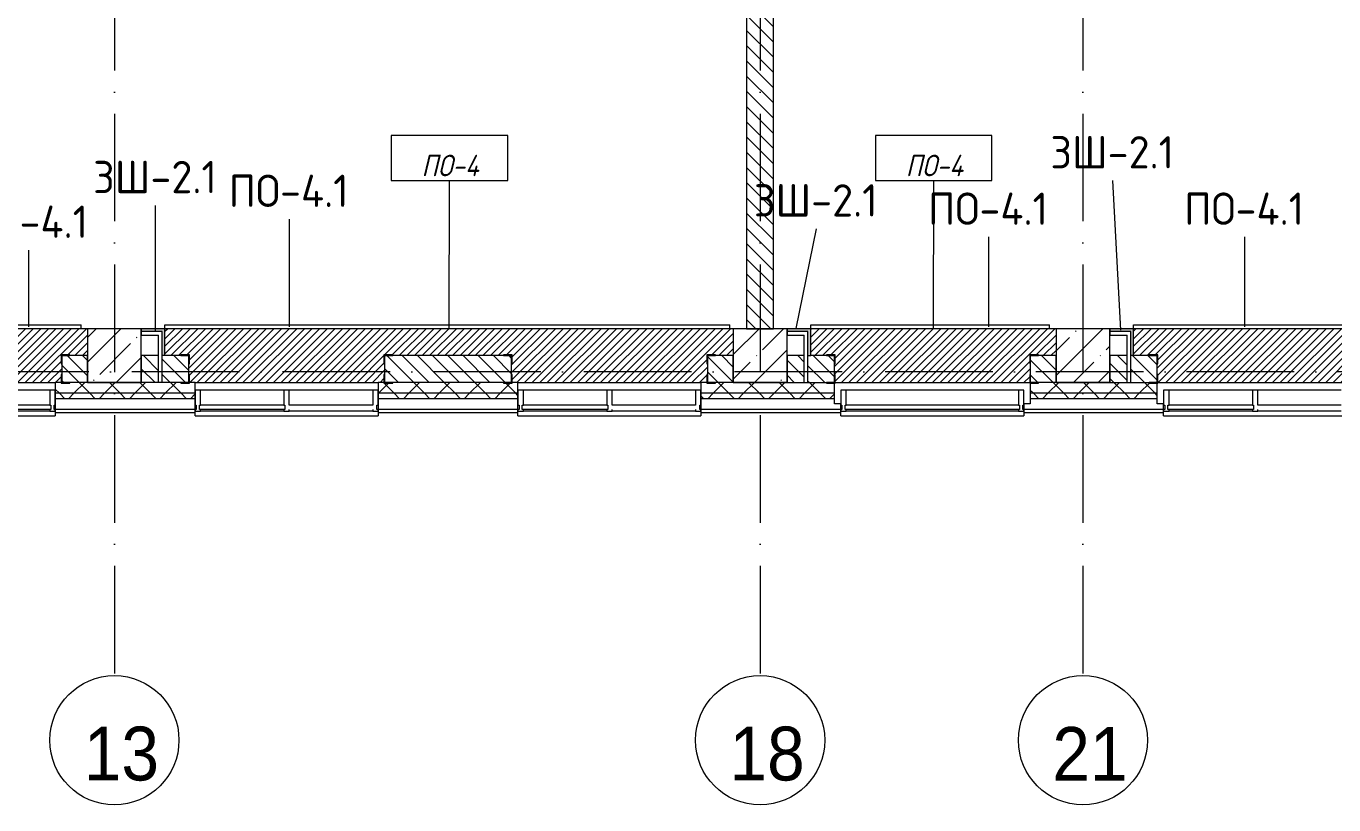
# Model space of a CAD drawing. Header units: millimetres. Extents: x -6467 to 106027, y -7090 to 195095.
# Drawn here: x 20130 to 32282, y 51258 to 58492 of the extents above; entities that cross this region are included whole.
import ezdxf

# ---------------------------------------------------------------- set-up
doc = ezdxf.new("R2010")
doc.units = ezdxf.units.MM
doc.linetypes.add('50_200_ШТРИХ_1Т_ш5_п1_п1_', pattern=[1400, 1000, -200, 0, -200])
for name, color, linetype, lineweight in [('A-FLOR', 7, 'Continuous', 9), ('A-FLOR-IDEN', 7, 'Continuous', 9), ('A-GLAZ', 7, 'Continuous', 5), ('A-GLAZ-CWMG', 7, 'Continuous', 9), ('A-GLAZ-CWMG-1', 7, 'Continuous', 20), ('A-WALL', 7, 'Continuous', 5), ('A-WALL-FNSH-1', 7, 'Continuous', 5), ('A-WALL-IDEN', 7, 'Continuous', 9), ('I-WALL', 7, 'Continuous', 5), ('S-COLS-1', 7, 'Continuous', 5)]:
    doc.layers.add(name, color=color, linetype=linetype, lineweight=lineweight)
for name, color, linetype, lineweight, true_color in [('A-FLOR-PATT-1', 7, 'Continuous', 5, 0xd61c12), ('A-GENM-1', 7, 'Continuous', 9, 0xaaaaaa), ('A-GENM-2', 7, 'Continuous', 20, 0xaaaaaa), ('A-WALL-1', 7, 'Continuous', 5, 0x77b143), ('Оси-1', 7, 'Continuous', 20, 0xaaaaaa), ('Оси-2', 7, 'Continuous', 9, 0xaaaaaa), ('Оси-3', 7, '50_200_ШТРИХ_1Т_ш5_п1_п1_', 9, 0xaaaaaa)]:
    doc.layers.add(name, color=color, linetype=linetype, lineweight=lineweight, true_color=true_color)
doc.styles.add('Arial', font='arial.ttf', dxfattribs={"width": 0.9, "height": 500})
doc.styles.add('GOST Common', font='', dxfattribs={"height": 300})
doc.styles.add('GOST Common_I', font='', dxfattribs={"width": 0.9, "height": 200})
doc.styles.get('GOST Common').set_extended_font_data('GOST Common')
doc.styles.get('GOST Common_I').set_extended_font_data('GOST Common', italic=True)
pattern_1 = [(135, (0, 0), (-70.71068, -70.71068), [])]
pattern_2 = [(45, (0, 0), (-228.0985, 228.0985), []), (45, (228.1, 0), (-228.0985, 228.0985), [403.225, -80.645, 6.706, -73.939])]
pattern_3 = [(45, (0, 0), (-141.42136, 141.42136), []), (135, (0, 0), (-141.42136, -141.42136), [])]

# ---------------------------------------------------------------- blocks, each defined once
blk = doc.blocks.new('Прямоугольный импост - Импост структурный с накладкой - 180мм-V231-АИ_План этажа Радиаторы_2')
at = {"layer": 'A-GLAZ-CWMG'}
for p, q in [((49825, 55111), (49050, 55111)), ((49825, 54931), (49050, 54931)), ((49825, 54914), (49050, 54914))]:
    blk.add_line(p, q, dxfattribs=at)
blk = doc.blocks.new('Прямоугольный импост - Импост структурный с накладкой - 180мм-22437098-АИ_План этажа Радиаторы_2')
at = {"layer": 'A-GLAZ-CWMG-1'}
for p, q in [((-50, 0), (-50, 17)), ((-50, 17), (0, 17)), ((-40, 0), (-50, 0)), ((-40, -40), (-40, 0)), ((0, 0), (-10, 0)), ((-10, 0), (-10, -40)), ((0, 17), (0, 0)), ((-50, -180), (-50, -40)), ((-50, -40), (-40, -40)), ((-10, -40), (0, -40)), ((0, -40), (0, -180)), ((0, -180), (-50, -180))]:
    blk.add_line(p, q, dxfattribs=at)
blk = doc.blocks.new('Прямоугольный импост - Импост структурный с накладкой - 180мм-22437099-АИ_План этажа Радиаторы_2')
at = {"layer": 'A-GLAZ-CWMG-1'}
for p, q in [((0, 17), (-50, 17)), ((-50, 17), (-50, 0)), ((-50, 0), (-40, 0)), ((-40, 0), (-40, -40)), ((-10, -40), (-10, 0)), ((-10, 0), (0, 0)), ((0, 0), (0, 17)), ((-40, -40), (-50, -40)), ((-50, -40), (-50, -180)), ((0, -40), (-10, -40)), ((0, -180), (0, -40)), ((-50, -180), (0, -180))]:
    blk.add_line(p, q, dxfattribs=at)
blk = doc.blocks.new('Прямоугольный импост - Импост структурный с накладкой - 180мм-22437089-АИ_План этажа Радиаторы_2')
at = {"layer": 'A-GLAZ-CWMG'}
for p, q in [((47650, 55111), (46050, 55111)), ((47650, 54931), (46050, 54931)), ((47650, 54914), (46050, 54914))]:
    blk.add_line(p, q, dxfattribs=at)
blk = doc.blocks.new('Прямоугольный импост - Импост структурный с накладкой - 180мм-22437111-АИ_План этажа Радиаторы_2')
at = {"layer": 'A-GLAZ-CWMG-1'}
for p, q in [((-50, 0), (-50, 17)), ((-50, 17), (0, 17)), ((0, 0), (-10, 0)), ((-10, 0), (-10, -40)), ((0, 17), (0, 0)), ((-50, -180), (-50, -40)), ((-10, -40), (0, -40)), ((0, -40), (0, -180)), ((0, -180), (-50, -180))]:
    blk.add_line(p, q, dxfattribs=at)
blk = doc.blocks.new('Прямоугольный импост - Импост структурный с накладкой - 180мм-V232-АИ_План этажа Радиаторы_2')
at = {"layer": 'A-GLAZ-CWMG'}
for p, q in [((6637, 55111), (5862, 55111)), ((6637, 54914), (5862, 54914))]:
    blk.add_line(p, q, dxfattribs=at)
blk = doc.blocks.new('Прямоугольный импост - Импост структурный с накладкой - 180мм-V237-АИ_План этажа Радиаторы_2')
at = {"layer": 'A-GLAZ-CWMG-1'}
for p, q in [((-25, 0), (-25, 17)), ((-25, 17), (25, 17)), ((-15, 0), (-25, 0)), ((-15, -40), (-15, 0)), ((25, 17), (25, 0)), ((-25, -180), (-25, -40)), ((-25, -40), (-15, -40)), ((25, -40), (25, -180)), ((25, -180), (-25, -180))]:
    blk.add_line(p, q, dxfattribs=at)
blk = doc.blocks.new('Прямоугольный импост - Импост структурный с накладкой - 180мм-22437157-АИ_План этажа Радиаторы_2')
at = {"layer": 'A-GLAZ-CWMG-1'}
for p, q in [((0, 17), (-50, 17)), ((-50, 17), (-50, 0)), ((-50, 0), (-40, 0)), ((-40, 0), (-40, -40)), ((-10, -40), (-10, 0)), ((-10, 0), (0, 0)), ((0, 0), (0, 17)), ((-40, -40), (-50, -40)), ((-50, -40), (-50, -180)), ((0, -40), (-10, -40)), ((0, -180), (0, -40)), ((-50, -180), (0, -180))]:
    blk.add_line(p, q, dxfattribs=at)
blk = doc.blocks.new('Фахверк _газобетон торцы_307 - Фахверк _газобетон торцы_-25574343-АИ_План этажа Радиаторы_2')
at = {"layer": 'A-GENM-2'}
for p, q in [((89406, 11135), (89325, 11135)), ((89325, 11135), (89325, 11129)), ((89325, 11129), (89400, 11129)), ((89400, 11129), (89400, 11054)), ((89406, 11054), (89406, 11135)), ((89400, 11054), (89406, 11054)), ((89400, 10954), (89400, 10879)), ((89406, 10954), (89400, 10954)), ((89406, 10873), (89406, 10954)), ((89400, 10879), (89325, 10879)), ((89325, 10879), (89325, 10873)), ((89325, 10873), (89406, 10873))]:
    blk.add_line(p, q, dxfattribs=at)
blk = doc.blocks.new('Фахверк _газобетон торцы_314 - Фахверк _газобетон торцы_-25574383-АИ_План этажа Радиаторы_2')
at = {"layer": 'A-GENM-2'}
for p, q in [((89406, 11135), (89325, 11135)), ((89325, 11135), (89325, 11129)), ((89325, 11129), (89400, 11129)), ((89400, 11129), (89400, 11054)), ((89406, 11054), (89406, 11135)), ((89400, 11054), (89406, 11054)), ((89400, 10954), (89400, 10879)), ((89406, 10954), (89400, 10954)), ((89406, 10873), (89406, 10954)), ((89400, 10879), (89325, 10879)), ((89325, 10879), (89325, 10873)), ((89325, 10873), (89406, 10873))]:
    blk.add_line(p, q, dxfattribs=at)
blk = doc.blocks.new('Фахверк _газобетон торцы_315 - Фахверк _газобетон торцы_-25574403-АИ_План этажа Радиаторы_2')
at = {"layer": 'A-GENM-2'}
for p, q in [((89406, 156989), (89325, 156989)), ((89325, 156989), (89325, 156983)), ((89325, 156983), (89400, 156983)), ((89400, 156983), (89400, 156908)), ((89400, 156908), (89406, 156908)), ((89406, 156908), (89406, 156989)), ((89406, 156808), (89400, 156808)), ((89400, 156808), (89400, 156733)), ((89406, 156727), (89406, 156808)), ((89400, 156733), (89325, 156733)), ((89325, 156733), (89325, 156727)), ((89325, 156727), (89406, 156727))]:
    blk.add_line(p, q, dxfattribs=at)
blk = doc.blocks.new('Фахверк _газобетон торцы_316 - Фахверк _газобетон торцы_-25574423-АИ_План этажа Радиаторы_2')
at = {"layer": 'A-GENM-2'}
for p, q in [((89406, 11135), (89325, 11135)), ((89325, 11135), (89325, 11129)), ((89325, 11129), (89400, 11129)), ((89400, 11129), (89400, 11054)), ((89406, 11054), (89406, 11135)), ((89400, 11054), (89406, 11054)), ((89400, 10954), (89400, 10879)), ((89406, 10954), (89400, 10954)), ((89406, 10873), (89406, 10954)), ((89400, 10879), (89325, 10879)), ((89325, 10879), (89325, 10873)), ((89325, 10873), (89406, 10873))]:
    blk.add_line(p, q, dxfattribs=at)
blk = doc.blocks.new('Фахверк _газобетон торцы_317 - Фахверк _газобетон торцы_-25574443-АИ_План этажа Радиаторы_2')
at = {"layer": 'A-GENM-2'}
for p, q in [((89406, 156989), (89325, 156989)), ((89325, 156989), (89325, 156983)), ((89325, 156983), (89400, 156983)), ((89400, 156983), (89400, 156908)), ((89400, 156908), (89406, 156908)), ((89406, 156908), (89406, 156989)), ((89406, 156808), (89400, 156808)), ((89400, 156808), (89400, 156733)), ((89406, 156727), (89406, 156808)), ((89400, 156733), (89325, 156733)), ((89325, 156733), (89325, 156727)), ((89325, 156727), (89406, 156727))]:
    blk.add_line(p, q, dxfattribs=at)
blk = doc.blocks.new('Фахверк _газобетон торцы_319 - Фахверк _газобетон торцы_-25574463-АИ_План этажа Радиаторы_2')
at = {"layer": 'A-GENM-2'}
for p, q in [((89406, 11135), (89325, 11135)), ((89325, 11135), (89325, 11129)), ((89325, 11129), (89400, 11129)), ((89400, 11129), (89400, 11054)), ((89406, 11054), (89406, 11135)), ((89400, 11054), (89406, 11054)), ((89400, 10954), (89400, 10879)), ((89406, 10954), (89400, 10954)), ((89406, 10873), (89406, 10954)), ((89400, 10879), (89325, 10879)), ((89325, 10879), (89325, 10873)), ((89325, 10873), (89406, 10873))]:
    blk.add_line(p, q, dxfattribs=at)
blk = doc.blocks.new('Фахверк _газобетон торцы_338 - Фахверк _газобетон торцы_-25574483-АИ_План этажа Радиаторы_2')
at = {"layer": 'A-GENM-1'}
for p, q in [((89325, 156983), (89399, 156983)), ((89399, 156733), (89325, 156733))]:
    blk.add_line(p, q, dxfattribs=at)
at = {"layer": 'A-GENM-2'}
for p, q in [((89406, 156989), (89325, 156989)), ((89325, 156989), (89325, 156983)), ((89399, 156983), (89400, 156983)), ((89400, 156983), (89400, 156908)), ((89400, 156908), (89406, 156908)), ((89406, 156908), (89406, 156989)), ((89406, 156808), (89400, 156808)), ((89400, 156808), (89400, 156733)), ((89406, 156727), (89406, 156808)), ((89325, 156733), (89325, 156727)), ((89325, 156727), (89406, 156727)), ((89400, 156733), (89399, 156733))]:
    blk.add_line(p, q, dxfattribs=at)
blk = doc.blocks.new('Фахверк _газобетон торцы_340 - Фахверк _газобетон торцы_-25574523-АИ_План этажа Радиаторы_2')
at = {"layer": 'A-GENM-2'}
for p, q in [((89406, 156989), (89325, 156989)), ((89325, 156989), (89325, 156983)), ((89325, 156983), (89400, 156983)), ((89400, 156983), (89400, 156908)), ((89400, 156908), (89406, 156908)), ((89406, 156908), (89406, 156989)), ((89406, 156808), (89400, 156808)), ((89400, 156808), (89400, 156733)), ((89406, 156727), (89406, 156808)), ((89400, 156733), (89325, 156733)), ((89325, 156733), (89325, 156727)), ((89325, 156727), (89406, 156727))]:
    blk.add_line(p, q, dxfattribs=at)
blk = doc.blocks.new('Отлив_СКБ - Отлив витража-V397-АИ_План этажа Радиаторы_2')
at = {"layer": 'A-GLAZ'}
for p, q in [((0, 69), (0, 100)), ((1700, 100), (0, 100)), ((50, 2), (1650, 2)), ((1700, 100), (1700, 69)), ((1650, 0), (50, 0))]:
    blk.add_line(p, q, dxfattribs=at)
blk = doc.blocks.new('Отлив_СКБ - Отлив витража-V398-АИ_План этажа Радиаторы_2')
at = {"layer": 'A-GLAZ'}
for p, q in [((0, 69), (0, 100)), ((1700, 100), (0, 100)), ((875, 2), (1650, 2)), ((1700, 100), (1700, 69)), ((825, 0), (50, 0)), ((1650, 0), (875, 0))]:
    blk.add_line(p, q, dxfattribs=at)
blk = doc.blocks.new('Ось сетки - Круг_Ø6_00__ISO-2_5_0_9K_-17386508-АИ_План этажа Радиаторы_2')
at = {"layer": 'Оси-1'}
blk.add_circle((0, 0), 3, dxfattribs=at)
blk = doc.blocks.new('AAR_СКБ_Марка_Перекрытия_1 мм - Марка пола-27961726-АИ_План этажа Радиаторы_2')
at = {"layer": 'A-FLOR-IDEN'}
for p, q in [((2.723, 2.101), (-2.69, 2.101)), ((-2.69, 2.101), (-2.69, 0)), ((2.723, 0), (2.723, 2.101)), ((-2.69, 0), (2.723, 0))]:
    blk.add_line(p, q, dxfattribs=at)

msp = doc.modelspace()

# ---------------------------------------------------------------- hatches: boundary and pattern name
at = {"layer": 'A-FLOR-PATT-1'}
h = msp.add_hatch(dxfattribs=at)
h.set_pattern_fill('FP_332', color=256, style=0, pattern_type=2)
h.set_pattern_definition([(45, (19450, 55431.04), (-35.3553, 35.3553), [])])
h.paths.add_polyline_path([(20455, 55181), (20455, 55256), (20460, 55256), (20460, 55356), (20455, 55356), (20455, 55437), (20536, 55437), (20536, 55431), (20700, 55431), (20700, 55681), (18420, 55681), (18420, 55431), (18566, 55431), (18566, 55437), (18647, 55437), (18647, 55356), (18641, 55356), (18641, 55256), (18647, 55256), (18647, 55181), (20400, 55181)])
h = msp.add_hatch(dxfattribs=at)
h.set_pattern_fill('FP_331', color=256, style=0, pattern_type=2)
h.set_pattern_definition([(45, (23950, 55431.04), (-35.3553, 35.3553), [])])
h.paths.add_polyline_path([(26400, 55181), (26455, 55181), (26455, 55256), (26460, 55256), (26460, 55356), (26455, 55356), (26455, 55437), (26536, 55437), (26536, 55431), (26700, 55431), (26700, 55681), (21420, 55681), (21420, 55431), (21566, 55431), (21566, 55437), (21647, 55437), (21647, 55356), (21641, 55356), (21641, 55256), (21647, 55256), (21647, 55181), (23455, 55182), (23455, 55256), (23460, 55256), (23460, 55356), (23455, 55356), (23455, 55437), (23536, 55437), (23536, 55431), (24566, 55431), (24566, 55437), (24647, 55437), (24647, 55356), (24641, 55356), (24641, 55256), (24647, 55256), (24647, 55181), (26082, 55181)])
h = msp.add_hatch(dxfattribs=at)
h.set_pattern_fill('FP_330', color=256, style=0, pattern_type=2)
h.set_pattern_definition([(45, (28450, 55431.04), (-35.3553, 35.3553), [])])
h.paths.add_polyline_path([(29404, 55181), (29455, 55181), (29455, 55256), (29460, 55256), (29460, 55356), (29455, 55356), (29455, 55437), (29536, 55437), (29536, 55431), (29700, 55431), (29700, 55681), (27420, 55681), (27420, 55431), (27566, 55431), (27566, 55437), (27647, 55437), (27640, 55431), (27641, 55256), (27647, 55256), (27647, 55181), (27743, 55181)])
h.paths.add_polyline_path([(27641, 55356), (27641, 55431), (27647, 55437), (27647, 55356)])
h = msp.add_hatch(dxfattribs=at)
h.set_pattern_fill('FP_329', color=256, style=0, pattern_type=2)
h.set_pattern_definition([(45, (32950, 55431.04), (-35.3553, 35.3553), [])])
h.paths.add_polyline_path([(35218, 55181), (35455, 55181), (35455, 55256), (35460, 55256), (35460, 55356), (35455, 55356), (35455, 55437), (35536, 55437), (35536, 55431), (35700, 55431), (35700, 55681), (30420, 55681), (30420, 55431), (30566, 55431), (30566, 55437), (30647, 55437), (30647, 55356), (30641, 55356), (30641, 55256), (30647, 55256), (30647, 55181), (32455, 55182), (32455, 55256), (32460, 55256), (32460, 55356), (32455, 55356), (32455, 55437), (32536, 55437), (32536, 55431), (33566, 55431), (33566, 55437), (33647, 55437), (33647, 55356), (33641, 55356), (33641, 55256), (33647, 55256), (33647, 55181), (34387, 55181)])
at = {"layer": 'A-WALL'}
h = msp.add_hatch(dxfattribs=at)
h.set_pattern_fill('FP_125', color=256, style=0, pattern_type=2)
h.set_pattern_definition(pattern_3)
h.paths.add_polyline_path([(74400, 55081), (74400, 55181), (68087, 55181), (68087, 55081), (74350, 55081)])
h.paths.add_polyline_path([(65946, 55081), (66450, 55081), (66450, 55181), (64968, 55181), (64968, 55081), (65116, 55081)])
h.paths.add_polyline_path([(63968, 55081), (63968, 55181), (62760, 55181), (62760, 55081), (63870, 55081)])
h.paths.add_polyline_path([(66950, 55081), (67212, 55081), (67212, 55181), (66950, 55181), (66950, 55169)])
h.paths.add_polyline_path([(59760, 55081), (60940, 55081), (60940, 55181), (59760, 55181)])
h.paths.add_polyline_path([(57940, 55081), (57940, 55181), (56760, 55181), (56760, 55081), (57641, 55081)])
h.paths.add_polyline_path([(54735, 55081), (54940, 55081), (54940, 55181), (53760, 55181), (53760, 55081), (54319, 55081)])
h.paths.add_polyline_path([(51828, 55081), (51940, 55081), (51940, 55181), (50760, 55181), (50760, 55081), (50997, 55081)])
h.paths.add_polyline_path([(47760, 55081), (48940, 55081), (48940, 55181), (47760, 55181)])
h.paths.add_polyline_path([(45599, 55081), (45940, 55081), (45940, 55181), (44460, 55181), (44460, 55081), (45184, 55081)])
h.paths.add_polyline_path([(41862, 55081), (42640, 55081), (42640, 55181), (41460, 55181), (41460, 55081)])
h.paths.add_polyline_path([(39640, 55081), (39640, 55181), (38460, 55181), (38460, 55081), (39370, 55081)])
h.paths.add_polyline_path([(36640, 55081), (36640, 55181), (35460, 55181), (35460, 55081), (36464, 55081)])
h.paths.add_polyline_path([(32726, 55081), (33640, 55081), (33640, 55181), (32460, 55181), (32460, 55081)])
h.paths.add_polyline_path([(30640, 55081), (30640, 55181), (29460, 55181), (29460, 55081), (30235, 55081)])
h.paths.add_polyline_path([(26400, 55081), (27640, 55081), (27640, 55181), (26400, 55181)])
h.paths.add_polyline_path([(23591, 55081), (24700, 55081), (24700, 55181), (23400, 55181), (23400, 55081)])
h.paths.add_polyline_path([(21515, 55081), (21700, 55081), (21700, 55181), (20400, 55181), (20400, 55081), (21099, 55081)])
h.paths.add_polyline_path([(17400, 55081), (18700, 55081), (18700, 55181), (17400, 55181)])
h.paths.add_polyline_path([(16116, 55081), (16525, 55081), (16525, 55181), (6687, 55181), (6687, 55081), (14455, 55081)])
h.paths.add_polyline_path([(5812, 55081), (5812, 55181), (-2450, 55181), (-2450, 55081), (2828, 55081)])
h = msp.add_hatch(dxfattribs=at)
h.set_pattern_fill('FP_125', color=256, style=0, pattern_type=2)
h.set_pattern_definition(pattern_3)
h.paths.add_polyline_path([(74350, 55031), (74350, 55081), (68087, 55081), (68087, 55031), (74251, 55031)])
h.paths.add_polyline_path([(67212, 55031), (67212, 55081), (66950, 55081), (66950, 55031)])
h.paths.add_polyline_path([(66450, 55031), (66450, 55081), (64968, 55081), (64968, 55031), (65946, 55031)])
h.paths.add_polyline_path([(63870, 55031), (63968, 55031), (63968, 55081), (62760, 55081), (62760, 55031), (63455, 55031)])
h.paths.add_polyline_path([(60940, 55031), (60940, 55081), (59760, 55081), (59760, 55031), (60133, 55031)])
h.paths.add_polyline_path([(57641, 55031), (57940, 55031), (57940, 55081), (56760, 55081), (56760, 55031), (56811, 55031)])
h.paths.add_polyline_path([(54735, 55031), (54940, 55031), (54940, 55081), (53760, 55081), (53760, 55031), (54319, 55031)])
h.paths.add_polyline_path([(51940, 55031), (51940, 55081), (50760, 55081), (50760, 55031), (51828, 55031)])
h.paths.add_polyline_path([(47760, 55031), (48940, 55031), (48940, 55081), (47760, 55081)])
h.paths.add_polyline_path([(45599, 55031), (45940, 55031), (45940, 55081), (44460, 55081), (44460, 55031), (45184, 55031)])
h.paths.add_polyline_path([(42640, 55031), (42640, 55081), (41460, 55081), (41460, 55031), (41862, 55031)])
h.paths.add_polyline_path([(39370, 55031), (39640, 55031), (39640, 55081), (38460, 55081), (38460, 55031), (38540, 55031)])
h.paths.add_polyline_path([(36464, 55031), (36640, 55031), (36640, 55081), (35460, 55081), (35460, 55031), (36048, 55031)])
h.paths.add_polyline_path([(33640, 55031), (33640, 55081), (32460, 55081), (32460, 55031), (33557, 55031)])
h.paths.add_polyline_path([(29460, 55031), (30640, 55031), (30640, 55081), (29460, 55081)])
h.paths.add_polyline_path([(26400, 55031), (27640, 55031), (27640, 55081), (26400, 55081)])
h.paths.add_polyline_path([(23400, 55031), (24700, 55031), (24700, 55081), (23400, 55081)])
h.paths.add_polyline_path([(21099, 55031), (21700, 55031), (21700, 55081), (20400, 55081), (20400, 55031)])
h.paths.add_polyline_path([(16525, 55031), (16525, 55081), (6687, 55081), (6687, 55031), (16116, 55031)])
h.paths.add_polyline_path([(18608, 55031), (18700, 55031), (18700, 55081), (17400, 55081), (17400, 55031), (17777, 55031)])
h.paths.add_polyline_path([(5812, 55031), (5812, 55081), (-2550, 55081), (-2550, 55031), (2828, 55031)])
at = {"layer": 'A-WALL-1'}
for points in [[(21200, 55656), (21420, 55656), (21420, 55681), (21200, 55681)], [(21420, 55431), (21420, 55656), (21395, 55656), (21395, 55431)], [(27395, 55656), (27420, 55656), (27420, 55681), (27200, 55681), (27200, 55656)], [(27395, 55431), (27420, 55431), (27420, 55656), (27395, 55656), (27395, 55621)], [(30395, 55656), (30420, 55656), (30420, 55681), (30200, 55681), (30200, 55656), (30235, 55656)], [(30395, 55431), (30420, 55431), (30420, 55656), (30395, 55656), (30395, 55621)]]:
    msp.add_hatch(color=256, dxfattribs=at).paths.add_polyline_path(points)
at = {"layer": 'I-WALL'}
h = msp.add_hatch(dxfattribs=at)
h.set_pattern_fill('FP_2', color=256, style=0, pattern_type=2)
h.set_pattern_definition(pattern_1)
h.paths.add_polyline_path([(26913, 55681), (27075, 55681), (27075, 62681), (26825, 62681), (26825, 55681)])
h = msp.add_hatch(dxfattribs=at)
h.set_pattern_fill('FP_2', color=256, style=0, pattern_type=2)
h.set_pattern_definition(pattern_1)
h.paths.add_polyline_path([(20700, 55181), (20700, 55431), (20460, 55431), (20460, 55181)])
h.paths.add_polyline_path([(18360, 55181), (18360, 55431), (18200, 55431), (18200, 55181)])
h.paths.add_polyline_path([(18395, 55181), (18640, 55181), (18640, 55431), (18395, 55431), (18395, 55298)])
h = msp.add_hatch(dxfattribs=at)
h.set_pattern_fill('FP_2', color=256, style=0, pattern_type=2)
h.set_pattern_definition(pattern_1)
h.paths.add_polyline_path([(26700, 55181), (26700, 55431), (26460, 55431), (26460, 55181)])
h.paths.add_polyline_path([(23460, 55181), (24640, 55181), (24640, 55431), (23460, 55431), (23460, 55298)])
h.paths.add_polyline_path([(21200, 55181), (21360, 55181), (21360, 55431), (21200, 55431), (21200, 55298)])
h.paths.add_polyline_path([(21395, 55181), (21640, 55181), (21640, 55431), (21395, 55431), (21395, 55298)])
h = msp.add_hatch(dxfattribs=at)
h.set_pattern_fill('FP_2', color=256, style=0, pattern_type=2)
h.set_pattern_definition(pattern_1)
h.paths.add_polyline_path([(29700, 55181), (29700, 55431), (29460, 55431), (29460, 55181)])
h.paths.add_polyline_path([(27328, 55181), (27360, 55181), (27360, 55431), (27200, 55431), (27200, 55181)])
h.paths.add_polyline_path([(27395, 55181), (27640, 55181), (27640, 55431), (27395, 55431), (27395, 55298)])
h = msp.add_hatch(dxfattribs=at)
h.set_pattern_fill('FP_2', color=256, style=0, pattern_type=2)
h.set_pattern_definition(pattern_1)
h.paths.add_polyline_path([(35700, 55181), (35700, 55431), (35460, 55431), (35460, 55181), (35633, 55181)])
h.paths.add_polyline_path([(33557, 55181), (33640, 55181), (33640, 55431), (32460, 55431), (32460, 55181), (32726, 55181)])
h.paths.add_polyline_path([(30200, 55181), (30360, 55181), (30360, 55431), (30200, 55431)])
h.paths.add_polyline_path([(30640, 55181), (30640, 55431), (30395, 55431), (30395, 55181)])
at = {"layer": 'S-COLS-1'}
h = msp.add_hatch(dxfattribs=at)
h.set_pattern_fill('FP_1', color=256, style=0, pattern_type=2)
h.set_pattern_definition(pattern_2)
h.paths.add_polyline_path([(20700, 55181), (21200, 55181), (21200, 55681), (20700, 55681), (20700, 55298)])
h = msp.add_hatch(dxfattribs=at)
h.set_pattern_fill('FP_1', color=256, style=0, pattern_type=2)
h.set_pattern_definition(pattern_2)
h.paths.add_polyline_path([(26700, 55181), (27200, 55181), (27200, 55681), (26700, 55681), (26700, 55298)])
h = msp.add_hatch(dxfattribs=at)
h.set_pattern_fill('FP_1', color=256, style=0, pattern_type=2)
h.set_pattern_definition(pattern_2)
h.paths.add_polyline_path([(29700, 55181), (30200, 55181), (30200, 55681), (29700, 55681)])

# ---------------------------------------------------------------- linework, layer by layer
at = {"layer": 'A-FLOR'}
for p, q in [((20700, 55681), (18420, 55681)), ((26700, 55681), (21420, 55681)), ((29700, 55681), (27420, 55681)), ((35700, 55681), (30420, 55681)), ((18700, 55181), (20400, 55181)), ((21700, 55181), (23400, 55181)), ((24700, 55181), (26400, 55181)), ((27647, 55181), (29455, 55181)), ((30647, 55181), (32455, 55181))]:
    msp.add_line(p, q, dxfattribs=at)
at = {"layer": 'A-FLOR-IDEN'}
for p, q in [((24060, 55681), (24063, 57057)), ((28560, 55681), (28563, 57057))]:
    msp.add_line(p, q, dxfattribs=at)
at = {"layer": 'A-WALL'}
for p, q in [((26825, 62681), (26825, 55681)), ((27075, 55681), (27075, 62681)), ((18420, 55716), (20640, 55716)), ((20640, 55681), (20640, 55716)), ((21200, 55656), (21200, 55621)), ((21395, 55656), (21200, 55656)), ((21395, 55181), (21395, 55656)), ((21420, 55716), (26670, 55716)), ((21420, 55681), (21420, 55716)), ((26670, 55681), (26670, 55716)), ((26825, 55681), (27075, 55681)), ((27200, 55656), (27200, 55621)), ((27395, 55656), (27200, 55656)), ((27395, 55181), (27395, 55656)), ((27420, 55716), (29640, 55716)), ((27420, 55681), (27420, 55716)), ((29640, 55681), (29640, 55716)), ((30200, 55656), (30200, 55621)), ((30395, 55656), (30200, 55656)), ((30395, 55181), (30395, 55656)), ((30420, 55716), (35640, 55716)), ((30420, 55681), (30420, 55716)), ((21200, 55621), (21360, 55621)), ((21360, 55181), (21360, 55621)), ((27200, 55621), (27360, 55621)), ((27360, 55181), (27360, 55621)), ((30200, 55621), (30360, 55621)), ((30360, 55181), (30360, 55621)), ((20700, 55431), (20460, 55431)), ((20460, 55431), (20460, 55181)), ((20700, 55181), (20700, 55431)), ((21360, 55431), (21200, 55431)), ((21200, 55431), (21200, 55181)), ((21640, 55431), (21395, 55431)), ((21640, 55181), (21640, 55431)), ((24640, 55431), (23460, 55431)), ((23460, 55431), (23460, 55181)), ((24640, 55181), (24640, 55431)), ((26700, 55431), (26460, 55431)), ((26460, 55431), (26460, 55181)), ((26700, 55181), (26700, 55431)), ((27360, 55431), (27200, 55431)), ((27200, 55431), (27200, 55181)), ((27395, 55431), (27420, 55431)), ((27640, 55431), (27420, 55431)), ((27640, 55181), (27640, 55431)), ((29700, 55431), (29460, 55431)), ((29460, 55431), (29460, 55181)), ((29700, 55181), (29700, 55431)), ((30360, 55431), (30200, 55431)), ((30200, 55431), (30200, 55181)), ((30640, 55431), (30395, 55431)), ((30640, 55181), (30640, 55431)), ((27200, 55181), (27640, 55181)), ((29700, 55181), (29460, 55181)), ((30200, 55181), (30640, 55181)), ((21700, 55081), (20400, 55081)), ((24700, 55081), (23400, 55081)), ((27640, 55081), (26400, 55081)), ((30640, 55081), (29460, 55081)), ((21700, 55031), (20400, 55031)), ((21700, 54931), (20400, 54931)), ((24700, 55031), (23400, 55031)), ((24700, 54931), (23400, 54931)), ((27640, 55031), (26400, 55031)), ((27700, 54931), (26400, 54931)), ((30700, 54931), (29400, 54931)), ((30640, 55031), (29460, 55031))]:
    msp.add_line(p, q, dxfattribs=at)
at = {"layer": 'A-WALL-FNSH-1'}
for p, q in [((21420, 55681), (21200, 55681)), ((21200, 55681), (21200, 55656)), ((21420, 55431), (21420, 55681)), ((27420, 55681), (27200, 55681)), ((27200, 55681), (27200, 55656)), ((27420, 55431), (27420, 55681)), ((30420, 55681), (30200, 55681)), ((30200, 55681), (30200, 55656)), ((30420, 55431), (30420, 55681)), ((21700, 55181), (20400, 55181)), ((20400, 55181), (20400, 54904)), ((21700, 54904), (21700, 55181)), ((24700, 55181), (23400, 55181)), ((23400, 55181), (23400, 54904)), ((24700, 54904), (24700, 55181)), ((27200, 55181), (26400, 55181)), ((26400, 55181), (26400, 54904)), ((27640, 54982), (27640, 55181)), ((29460, 55181), (29460, 54982)), ((30200, 55181), (29700, 55181)), ((30640, 54982), (30640, 55181)), ((27700, 54982), (27640, 54982)), ((27700, 54904), (27700, 54982)), ((29460, 54982), (29400, 54982)), ((29400, 54982), (29400, 54904)), ((30700, 54982), (30640, 54982)), ((30700, 54904), (30700, 54982)), ((20400, 54904), (21700, 54904)), ((23400, 54904), (24700, 54904)), ((26400, 54904), (27700, 54904)), ((29400, 54904), (30700, 54904))]:
    msp.add_line(p, q, dxfattribs=at)
at = {"layer": 'A-WALL-IDEN'}
for p, q in [((30303, 55669), (30228, 57057)), ((21333, 55663), (21333, 56827)), ((22576, 55699), (22576, 56699)), ((27284, 55682), (27473, 56610)), ((29075, 55699), (29075, 56533)), ((31455, 55699), (31455, 56533)), ((20155, 55699), (20155, 56412))]:
    msp.add_line(p, q, dxfattribs=at)
at = {"layer": 'S-COLS-1'}
for p, q in [((21200, 55681), (20700, 55681)), ((20700, 55681), (20700, 55181)), ((21200, 55181), (21200, 55681)), ((27200, 55681), (26700, 55681)), ((26700, 55681), (26700, 55181)), ((27200, 55181), (27200, 55681)), ((30200, 55681), (29700, 55681)), ((29700, 55681), (29700, 55181)), ((30200, 55181), (30200, 55681)), ((20700, 55181), (21200, 55181)), ((26700, 55181), (27200, 55181)), ((29700, 55181), (30200, 55181))]:
    msp.add_line(p, q, dxfattribs=at)
at = {"layer": 'Оси-3'}
for p, q in [((20950, 91281), (20950, 52458)), ((26950, 91281), (26950, 52458)), ((29950, 91281), (29950, 52458)), ((104718, 55281), (-5267, 55281))]:
    msp.add_line(p, q, dxfattribs=at)

# ---------------------------------------------------------------- block references
at = {"layer": 'A-FLOR-IDEN', "xscale": 199.9999999999999, "yscale": 199.9999999999999, "zscale": 199.9999999999999}
for p in [(24060, 57057), (28560, 57057)]:
    msp.add_blockref('AAR_СКБ_Марка_Перекрытия_1 мм - Марка пола-27961726-АИ_План этажа Радиаторы_2', p, dxfattribs=at)
at = {"layer": 'A-GENM-1', "rotation": 180}
for name, p in [('Фахверк _газобетон торцы_307 - Фахверк _газобетон торцы_-25574343-АИ_План этажа Радиаторы_2', (109861, 66310)), ('Фахверк _газобетон торцы_314 - Фахверк _газобетон торцы_-25574383-АИ_План этажа Радиаторы_2', (112861, 66310)), ('Фахверк _газобетон торцы_316 - Фахверк _газобетон торцы_-25574423-АИ_План этажа Радиаторы_2', (115861, 66310)), ('Фахверк _газобетон торцы_319 - Фахверк _газобетон торцы_-25574463-АИ_План этажа Радиаторы_2', (118861, 66310))]:
    msp.add_blockref(name, p, dxfattribs=at)
at = {"layer": 'A-GENM-1'}
for name, p in [('Фахверк _газобетон торцы_315 - Фахверк _газобетон торцы_-25574403-АИ_План этажа Радиаторы_2', (-67759, -101552)), ('Фахверк _газобетон торцы_317 - Фахверк _газобетон торцы_-25574443-АИ_План этажа Радиаторы_2', (-64759, -101552)), ('Фахверк _газобетон торцы_338 - Фахверк _газобетон торцы_-25574483-АИ_План этажа Радиаторы_2', (-61759, -101552)), ('Фахверк _газобетон торцы_340 - Фахверк _газобетон торцы_-25574523-АИ_План этажа Радиаторы_2', (-58759, -101552))]:
    msp.add_blockref(name, p, dxfattribs=at)
at = {"layer": 'A-GLAZ', "rotation": 180}
for name, p in [('Отлив_СКБ - Отлив витража-V397-АИ_План этажа Радиаторы_2', (20400, 54973)), ('Отлив_СКБ - Отлив витража-V398-АИ_План этажа Радиаторы_2', (23400, 54973)), ('Отлив_СКБ - Отлив витража-V398-АИ_План этажа Радиаторы_2', (26400, 54973)), ('Отлив_СКБ - Отлив витража-V397-АИ_План этажа Радиаторы_2', (29400, 54973)), ('Отлив_СКБ - Отлив витража-V398-АИ_План этажа Радиаторы_2', (32400, 54973))]:
    msp.add_blockref(name, p, dxfattribs=at)
at = {"layer": 'A-GLAZ-CWMG'}
for name, p in [('Прямоугольный импост - Импост структурный с накладкой - 180мм-22437089-АИ_План этажа Радиаторы_2', (-27300, 0)), ('Прямоугольный импост - Импост структурный с накладкой - 180мм-V231-АИ_План этажа Радиаторы_2', (-27300, 0)), ('Прямоугольный импост - Импост структурный с накладкой - 180мм-V232-АИ_План этажа Радиаторы_2', (16713, 0)), ('Прямоугольный импост - Импост структурный с накладкой - 180мм-V231-АИ_План этажа Радиаторы_2', (-24300, 0)), ('Прямоугольный импост - Импост структурный с накладкой - 180мм-V232-АИ_План этажа Радиаторы_2', (19713, 0)), ('Прямоугольный импост - Импост структурный с накладкой - 180мм-22437089-АИ_План этажа Радиаторы_2', (-18300, 0)), ('Прямоугольный импост - Импост структурный с накладкой - 180мм-V231-АИ_План этажа Радиаторы_2', (-18300, 0)), ('Прямоугольный импост - Импост структурный с накладкой - 180мм-V232-АИ_План этажа Радиаторы_2', (25713, 0))]:
    msp.add_blockref(name, p, dxfattribs=at)
at = {"layer": 'A-GLAZ-CWMG', "extrusion": (0, 0, -1), "rotation": 180}
for name, p in [('Прямоугольный импост - Импост структурный с накладкой - 180мм-22437098-АИ_План этажа Радиаторы_2', (-20400, 54931)), ('Прямоугольный импост - Импост структурный с накладкой - 180мм-V237-АИ_План этажа Радиаторы_2', (-22550, 54931)), ('Прямоугольный импост - Импост структурный с накладкой - 180мм-22437111-АИ_План этажа Радиаторы_2', (-23400, 54931)), ('Прямоугольный импост - Импост структурный с накладкой - 180мм-V237-АИ_План этажа Радиаторы_2', (-25550, 54931)), ('Прямоугольный импост - Импост структурный с накладкой - 180мм-22437111-АИ_План этажа Радиаторы_2', (-26400, 54931)), ('Прямоугольный импост - Импост структурный с накладкой - 180мм-22437098-АИ_План этажа Радиаторы_2', (-29400, 54931)), ('Прямоугольный импост - Импост структурный с накладкой - 180мм-V237-АИ_План этажа Радиаторы_2', (-31550, 54931))]:
    msp.add_blockref(name, p, dxfattribs=at)
at = {"layer": 'A-GLAZ-CWMG', "rotation": 180}
for name, p in [('Прямоугольный импост - Импост структурный с накладкой - 180мм-22437157-АИ_План этажа Радиаторы_2', (21700, 54931)), ('Прямоугольный импост - Импост структурный с накладкой - 180мм-22437157-АИ_План этажа Радиаторы_2', (24700, 54931)), ('Прямоугольный импост - Импост структурный с накладкой - 180мм-22437099-АИ_План этажа Радиаторы_2', (27700, 54931)), ('Прямоугольный импост - Импост структурный с накладкой - 180мм-22437157-АИ_План этажа Радиаторы_2', (30700, 54931))]:
    msp.add_blockref(name, p, dxfattribs=at)
at = {"layer": 'Оси-1', "xscale": 199.9999999999999, "yscale": 199.9999999999999, "zscale": 199.9999999999999, "rotation": 180}
for p in [(20950, 51858), (26950, 51858), (29950, 51858)]:
    msp.add_blockref('Ось сетки - Круг_Ø6_00__ISO-2_5_0_9K_-17386508-АИ_План этажа Радиаторы_2', p, dxfattribs=at)

# ---------------------------------------------------------------- texts
at = {"layer": 'A-FLOR-IDEN', "char_height": 200, "width": 572.4, "attachment_point": 5, "line_spacing_factor": 1.022766, "style": 'GOST Common_I'}
for insert in [(24070, 57197), (28570, 57197)]:
    msp.add_mtext('\\pxqc,t0.9,1.8,2.7,3.6,4.5,5.4,6.3,7.2,8.1,9,9.9,10.8,11.7,12.6,13.5,14.4,15.3,16.2,17.1,18,18.9,19.8,20.7,21.6,22.5,23.4,24.3,25.2,26.1,27,27.9,28.8;{ПО-4}', dxfattribs=dict(at, insert=insert))
at = {"layer": 'A-WALL-IDEN', "char_height": 300, "attachment_point": 2, "line_spacing_factor": 1.022766, "style": 'GOST Common'}
for s, insert, width in [('\\pxqc,t0.26667,0.53333,0.8,1.06667,1.33333,1.6,1.86667,2.13333,2.4,2.66667,2.93333,3.2,3.46667,3.73333,4,4.26667,4.53333,4.8,5.06667,5.33333,5.6,5.86667,6.13333,6.4,6.66667,6.93333,7.2,7.46667,7.73333,8,8.26667,8.53333;{ЗШ-2.1}', (30222, 57470), 1190), ('\\pxqc,t0.26667,0.53333,0.8,1.06667,1.33333,1.6,1.86667,2.13333,2.4,2.66667,2.93333,3.2,3.46667,3.73333,4,4.26667,4.53333,4.8,5.06667,5.33333,5.6,5.86667,6.13333,6.4,6.66667,6.93333,7.2,7.46667,7.73333,8,8.26667,8.53333;{ЗШ-2.1}', (21327, 57240), 1190), ('\\pxqc,t0.26667,0.53333,0.8,1.06667,1.33333,1.6,1.86667,2.13333,2.4,2.66667,2.93333,3.2,3.46667,3.73333,4,4.26667,4.53333,4.8,5.06667,5.33333,5.6,5.86667,6.13333,6.4,6.66667,6.93333,7.2,7.46667,7.73333,8,8.26667,8.53333;{ПО-4.1}', (22569, 57112), 1178), ('\\pxqc,t0.26667,0.53333,0.8,1.06667,1.33333,1.6,1.86667,2.13333,2.4,2.66667,2.93333,3.2,3.46667,3.73333,4,4.26667,4.53333,4.8,5.06667,5.33333,5.6,5.86667,6.13333,6.4,6.66667,6.93333,7.2,7.46667,7.73333,8,8.26667,8.53333;{ЗШ-2.1}', (27467, 57023), 1190), ('\\pxqc,t0.26667,0.53333,0.8,1.06667,1.33333,1.6,1.86667,2.13333,2.4,2.66667,2.93333,3.2,3.46667,3.73333,4,4.26667,4.53333,4.8,5.06667,5.33333,5.6,5.86667,6.13333,6.4,6.66667,6.93333,7.2,7.46667,7.73333,8,8.26667,8.53333;{ПО-4.1}', (29068, 56946), 1178), ('\\pxqc,t0.26667,0.53333,0.8,1.06667,1.33333,1.6,1.86667,2.13333,2.4,2.66667,2.93333,3.2,3.46667,3.73333,4,4.26667,4.53333,4.8,5.06667,5.33333,5.6,5.86667,6.13333,6.4,6.66667,6.93333,7.2,7.46667,7.73333,8,8.26667,8.53333;{ПО-4.1}', (31448, 56946), 1178), ('\\pxqc,t0.26667,0.53333,0.8,1.06667,1.33333,1.6,1.86667,2.13333,2.4,2.66667,2.93333,3.2,3.46667,3.73333,4,4.26667,4.53333,4.8,5.06667,5.33333,5.6,5.86667,6.13333,6.4,6.66667,6.93333,7.2,7.46667,7.73333,8,8.26667,8.53333;{ПО-4.1}', (20148, 56825), 1178)]:
    msp.add_mtext(s, dxfattribs=dict(at, insert=insert, width=width))
at = {"layer": 'Оси-2', "char_height": 500, "width": 702, "attachment_point": 5, "line_spacing_factor": 0.936439, "style": 'Arial'}
for s, insert in [('\\pxqc,t4.572,9.144,13.716,18.288,22.86,27.432,32.004,36.576,41.148,45.72,50.292,54.864,59.436,64.008,68.58,73.152,77.724,82.296,86.868,91.44,96.012,100.584,105.156,109.728,114.3,118.872,123.444,128.016,132.588,137.16,141.732,146.304;{13}', (21015, 51731)), ('\\pxqc,t4.572,9.144,13.716,18.288,22.86,27.432,32.004,36.576,41.148,45.72,50.292,54.864,59.436,64.008,68.58,73.152,77.724,82.296,86.868,91.44,96.012,100.584,105.156,109.728,114.3,118.872,123.444,128.016,132.588,137.16,141.732,146.304;{18}', (27015, 51731)), ('\\pxqc,t4.572,9.144,13.716,18.288,22.86,27.432,32.004,36.576,41.148,45.72,50.292,54.864,59.436,64.008,68.58,73.152,77.724,82.296,86.868,91.44,96.012,100.584,105.156,109.728,114.3,118.872,123.444,128.016,132.588,137.16,141.732,146.304;{21}', (30015, 51731))]:
    msp.add_mtext(s, dxfattribs=dict(at, insert=insert))

doc.saveas('drawing.dxf')
